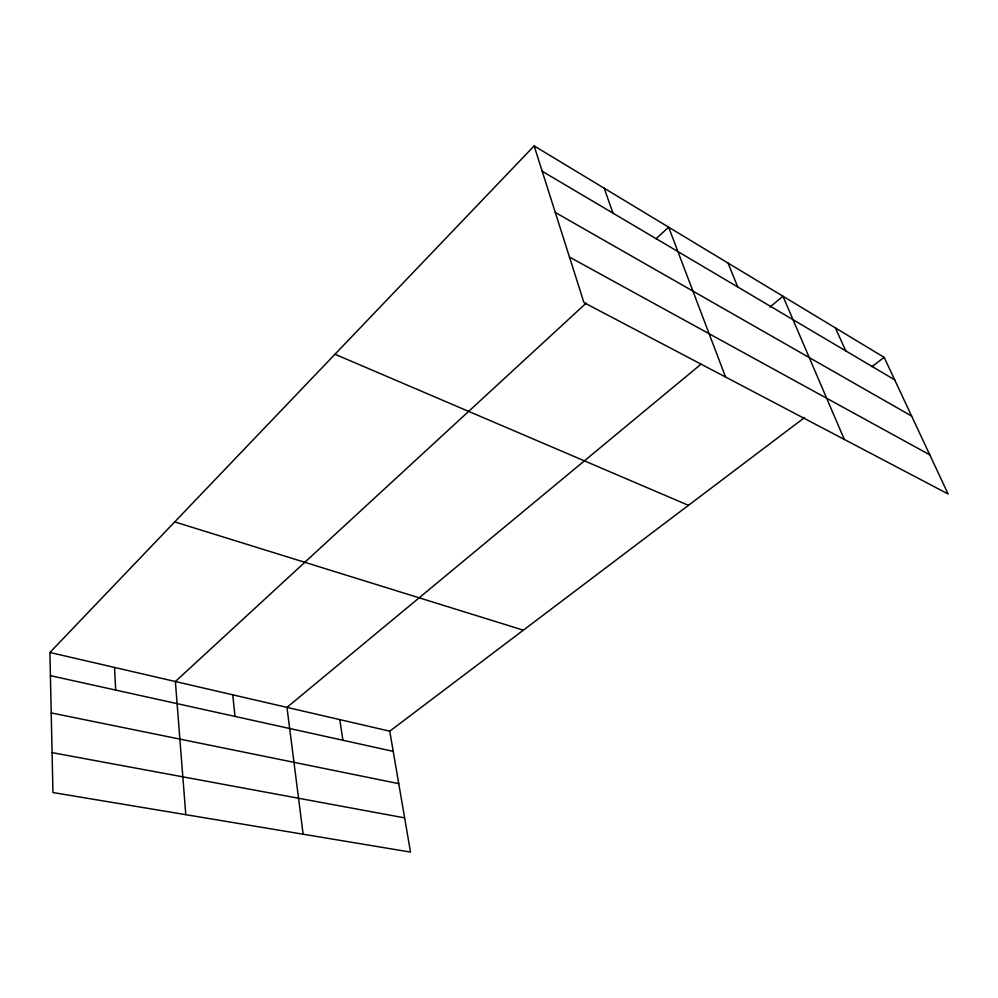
<?xml version="1.0" encoding="UTF-8"?>
<svg xmlns="http://www.w3.org/2000/svg" width="998" height="998" viewBox="0 0 998 998"><rect width="100%" height="100%" fill="white"/><g stroke="black" fill="none" stroke-linecap="round" stroke-linejoin="round"><path stroke-width="1.5" d="M804.538 417.576L389.756 731.185L410.502 852.092L52.944 792.549L49.9 652.467L534.142 145.908L884.166 357.371L948.1 493.985L583.955 302.606L534.142 145.908M586.25 303.055L175.374 681.534L185.79 814.667M656.06 238.759L668.635 227.17L725.571 377.032M700.995 364.208L286.975 707.382L303.13 834.216M769.932 307.06L782.981 296.244L844.296 439.432M871.915 366.628L884.166 357.371M52.071 752.629L404.627 817.886M51.21 712.909L398.763 783.655M50.399 675.658L393.224 751.369M49.9 652.467L389.756 731.185M174.712 521.904L523.351 630.175M334.979 354.24L688.458 505.337M569.471 257.072L929.774 454.839M555.3 212.462L911.623 416.054M542.201 171.257L894.67 379.839M835.451 327.943L845.755 350.897M728.041 263.048L737.734 286.962M604.227 188.248L612.959 213.123M339.794 719.608L342.888 740.254M232.759 694.82L235.004 716.427M114.533 667.437L115.681 690.067"/></g></svg>
